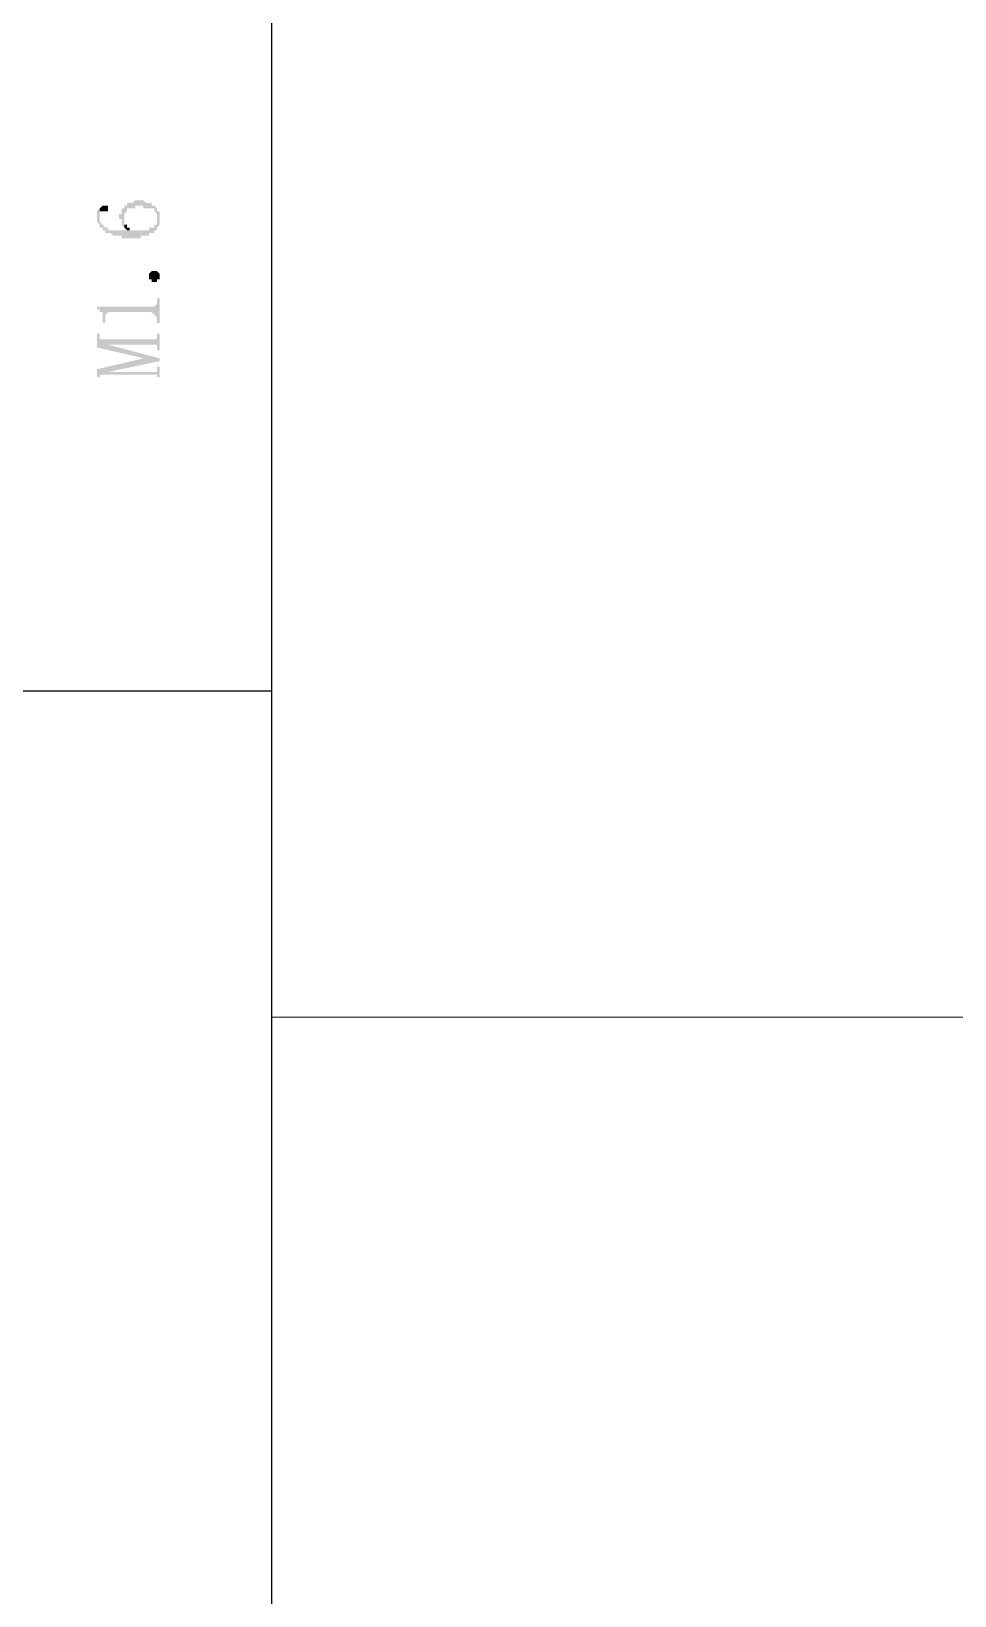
# Model space of a CAD drawing. Header units: millimetres. Extents: x 1186 to 2336, y 1181 to 1549.
# Drawn here: x 1931.06 to 1946.36, y 1384.43 to 1410.34 of the extents above; entities that cross this region are included whole.
import ezdxf

# ---------------------------------------------------------------- set-up
doc = ezdxf.new("R2010")
doc.units = ezdxf.units.MM
doc.linetypes.add('HIDDEN', pattern=[9.525, 6.35, -3.175])

msp = doc.modelspace()

# ---------------------------------------------------------------- hatches: boundary and pattern name
at = {"transparency": 33554559}
for points in [[(1932.51528, 1407.27119), (1932.51528, 1407.22606), (1932.56041, 1407.22606), (1932.56041, 1407.13579), (1932.56041, 1407.13579), (1932.60554, 1407.09066), (1932.60554, 1407.27119), (1932.60554, 1407.31632), (1932.60554, 1407.31632), (1932.65067, 1407.36145), (1932.65067, 1407.40658), (1932.78607, 1407.40658), (1932.78607, 1407.45172), (1932.92147, 1407.45172), (1932.92147, 1407.40658), (1933.102, 1407.40658), (1933.102, 1407.36145), (1933.102, 1407.36145), (1933.14713, 1407.31632), (1933.14713, 1407.09066), (1933.19226, 1407.13579), (1933.19226, 1407.22606), (1933.19226, 1407.27119), (1933.19226, 1407.36145), (1933.14713, 1407.36145), (1933.14713, 1407.40658), (1933.14713, 1407.40658), (1933.102, 1407.45172), (1933.05686, 1407.45172), (1933.05686, 1407.49685), (1932.9666, 1407.49685), (1932.92147, 1407.54198), (1932.78607, 1407.54198), (1932.74094, 1407.49685), (1932.65067, 1407.49685), (1932.65067, 1407.45172), (1932.60554, 1407.45172), (1932.60554, 1407.40658), (1932.56041, 1407.40658), (1932.56041, 1407.36145), (1932.56041, 1407.31632), (1932.51528, 1407.31632)], [(1932.15422, 1407.27119), (1932.15422, 1407.22606), (1932.15422, 1407.18092), (1932.19935, 1407.13579), (1932.19935, 1407.09066), (1932.24448, 1407.09066), (1932.24448, 1407.04553), (1932.28962, 1407.04553), (1932.28962, 1407.0004), (1932.37988, 1407.0004), (1932.42501, 1406.95526), (1932.56041, 1406.95526), (1932.56041, 1406.91013), (1932.87633, 1406.91013), (1932.87633, 1406.95526), (1933.01173, 1406.95526), (1933.01173, 1407.0004), (1933.102, 1407.0004), (1933.102, 1407.04553), (1933.14713, 1407.04553), (1933.14713, 1407.09066), (1933.14713, 1407.22606), (1933.14713, 1407.13579), (1933.102, 1407.13579), (1933.102, 1407.09066), (1933.01173, 1407.09066), (1933.01173, 1407.04553), (1932.33475, 1407.04553), (1932.33475, 1407.09066), (1932.28962, 1407.09066), (1932.24448, 1407.13579), (1932.24448, 1407.13579), (1932.19935, 1407.18092), (1932.19935, 1407.22606), (1932.19935, 1407.40658), (1932.15422, 1407.36145), (1932.15422, 1407.31632)], [(1932.19935, 1407.40658), (1932.19935, 1407.27119), (1932.19935, 1407.36145), (1932.33475, 1407.36145), (1932.33475, 1407.45172), (1932.24448, 1407.45172)], [(1932.60554, 1407.09066), (1932.60554, 1407.09066), (1932.65067, 1407.04553), (1932.69581, 1407.04553), (1932.69581, 1407.09066), (1932.65067, 1407.09066), (1932.65067, 1407.13579), (1932.60554, 1407.13579), (1932.60554, 1407.18092), (1932.60554, 1407.27119)], [(1933.19226, 1406.27828), (1933.19226, 1406.23315), (1933.14713, 1406.23315), (1933.14713, 1406.18802), (1933.05686, 1406.18802), (1933.05686, 1406.23315), (1933.01173, 1406.23315), (1933.01173, 1406.27828), (1933.01173, 1406.32341), (1933.01173, 1406.32341), (1933.05686, 1406.36854), (1933.14713, 1406.36854), (1933.19226, 1406.32341), (1933.19226, 1406.27828)], [(1932.15422, 1405.78183), (1932.15422, 1405.73669), (1932.19935, 1405.73669), (1932.19935, 1405.69156), (1932.24448, 1405.69156), (1932.24448, 1405.64643), (1932.24448, 1405.51103), (1932.28962, 1405.51103), (1932.28962, 1405.64643), (1932.28962, 1405.64643), (1932.33475, 1405.69156), (1933.05686, 1405.69156), (1933.102, 1405.64643), (1933.102, 1405.64643), (1933.14713, 1405.6013), (1933.14713, 1405.51103), (1933.19226, 1405.51103), (1933.19226, 1405.91722), (1933.14713, 1405.91722), (1933.14713, 1405.82696), (1933.14713, 1405.82696), (1933.102, 1405.78183), (1933.05686, 1405.78183)], [(1932.15422, 1405.3305), (1932.15422, 1405.10484), (1932.92147, 1404.92432), (1932.92147, 1404.92432), (1933.19226, 1404.87918), (1933.19226, 1404.92432), (1932.33475, 1405.14998), (1932.33475, 1405.14998), (1932.24448, 1405.24024), (1932.19935, 1405.24024), (1932.19935, 1405.28537), (1932.19935, 1405.3305)], [(1932.24448, 1405.24024), (1932.33475, 1405.14998), (1933.14713, 1405.14998), (1933.14713, 1405.10484), (1933.14713, 1405.05971), (1933.19226, 1405.05971), (1933.19226, 1405.3305), (1933.14713, 1405.3305), (1933.14713, 1405.28537), (1933.14713, 1405.24024), (1933.102, 1405.24024)], [(1932.15422, 1404.74379), (1932.15422, 1404.60839), (1932.19935, 1404.60839), (1932.19935, 1404.65352), (1932.24448, 1404.65352), (1932.33475, 1404.69865), (1933.19226, 1404.87918), (1932.92147, 1404.92432)], [(1932.24448, 1404.65352), (1933.14713, 1404.65352), (1933.14713, 1404.60839), (1933.19226, 1404.60839), (1933.19226, 1404.78892), (1933.14713, 1404.78892), (1933.14713, 1404.74379), (1933.14713, 1404.69865), (1932.33475, 1404.69865)]]:
    msp.add_hatch(color=256, dxfattribs=at).paths.add_polyline_path(points)

# ---------------------------------------------------------------- linework, layer by layer
at = {"color": 1, "linetype": 'HIDDEN', "lineweight": 9, "ltscale": 2}
msp.add_line((1935.04268, 1394.01402), (2331.48056, 1394.01402), dxfattribs=at)
for points in [[(1935.04268, 1542.83599), (1935.04268, 1256.09504)], [(1922.22514, 1399.41819), (1935.04268, 1399.41819)]]:
    msp.add_lwpolyline(points)

doc.saveas('drawing.dxf')
